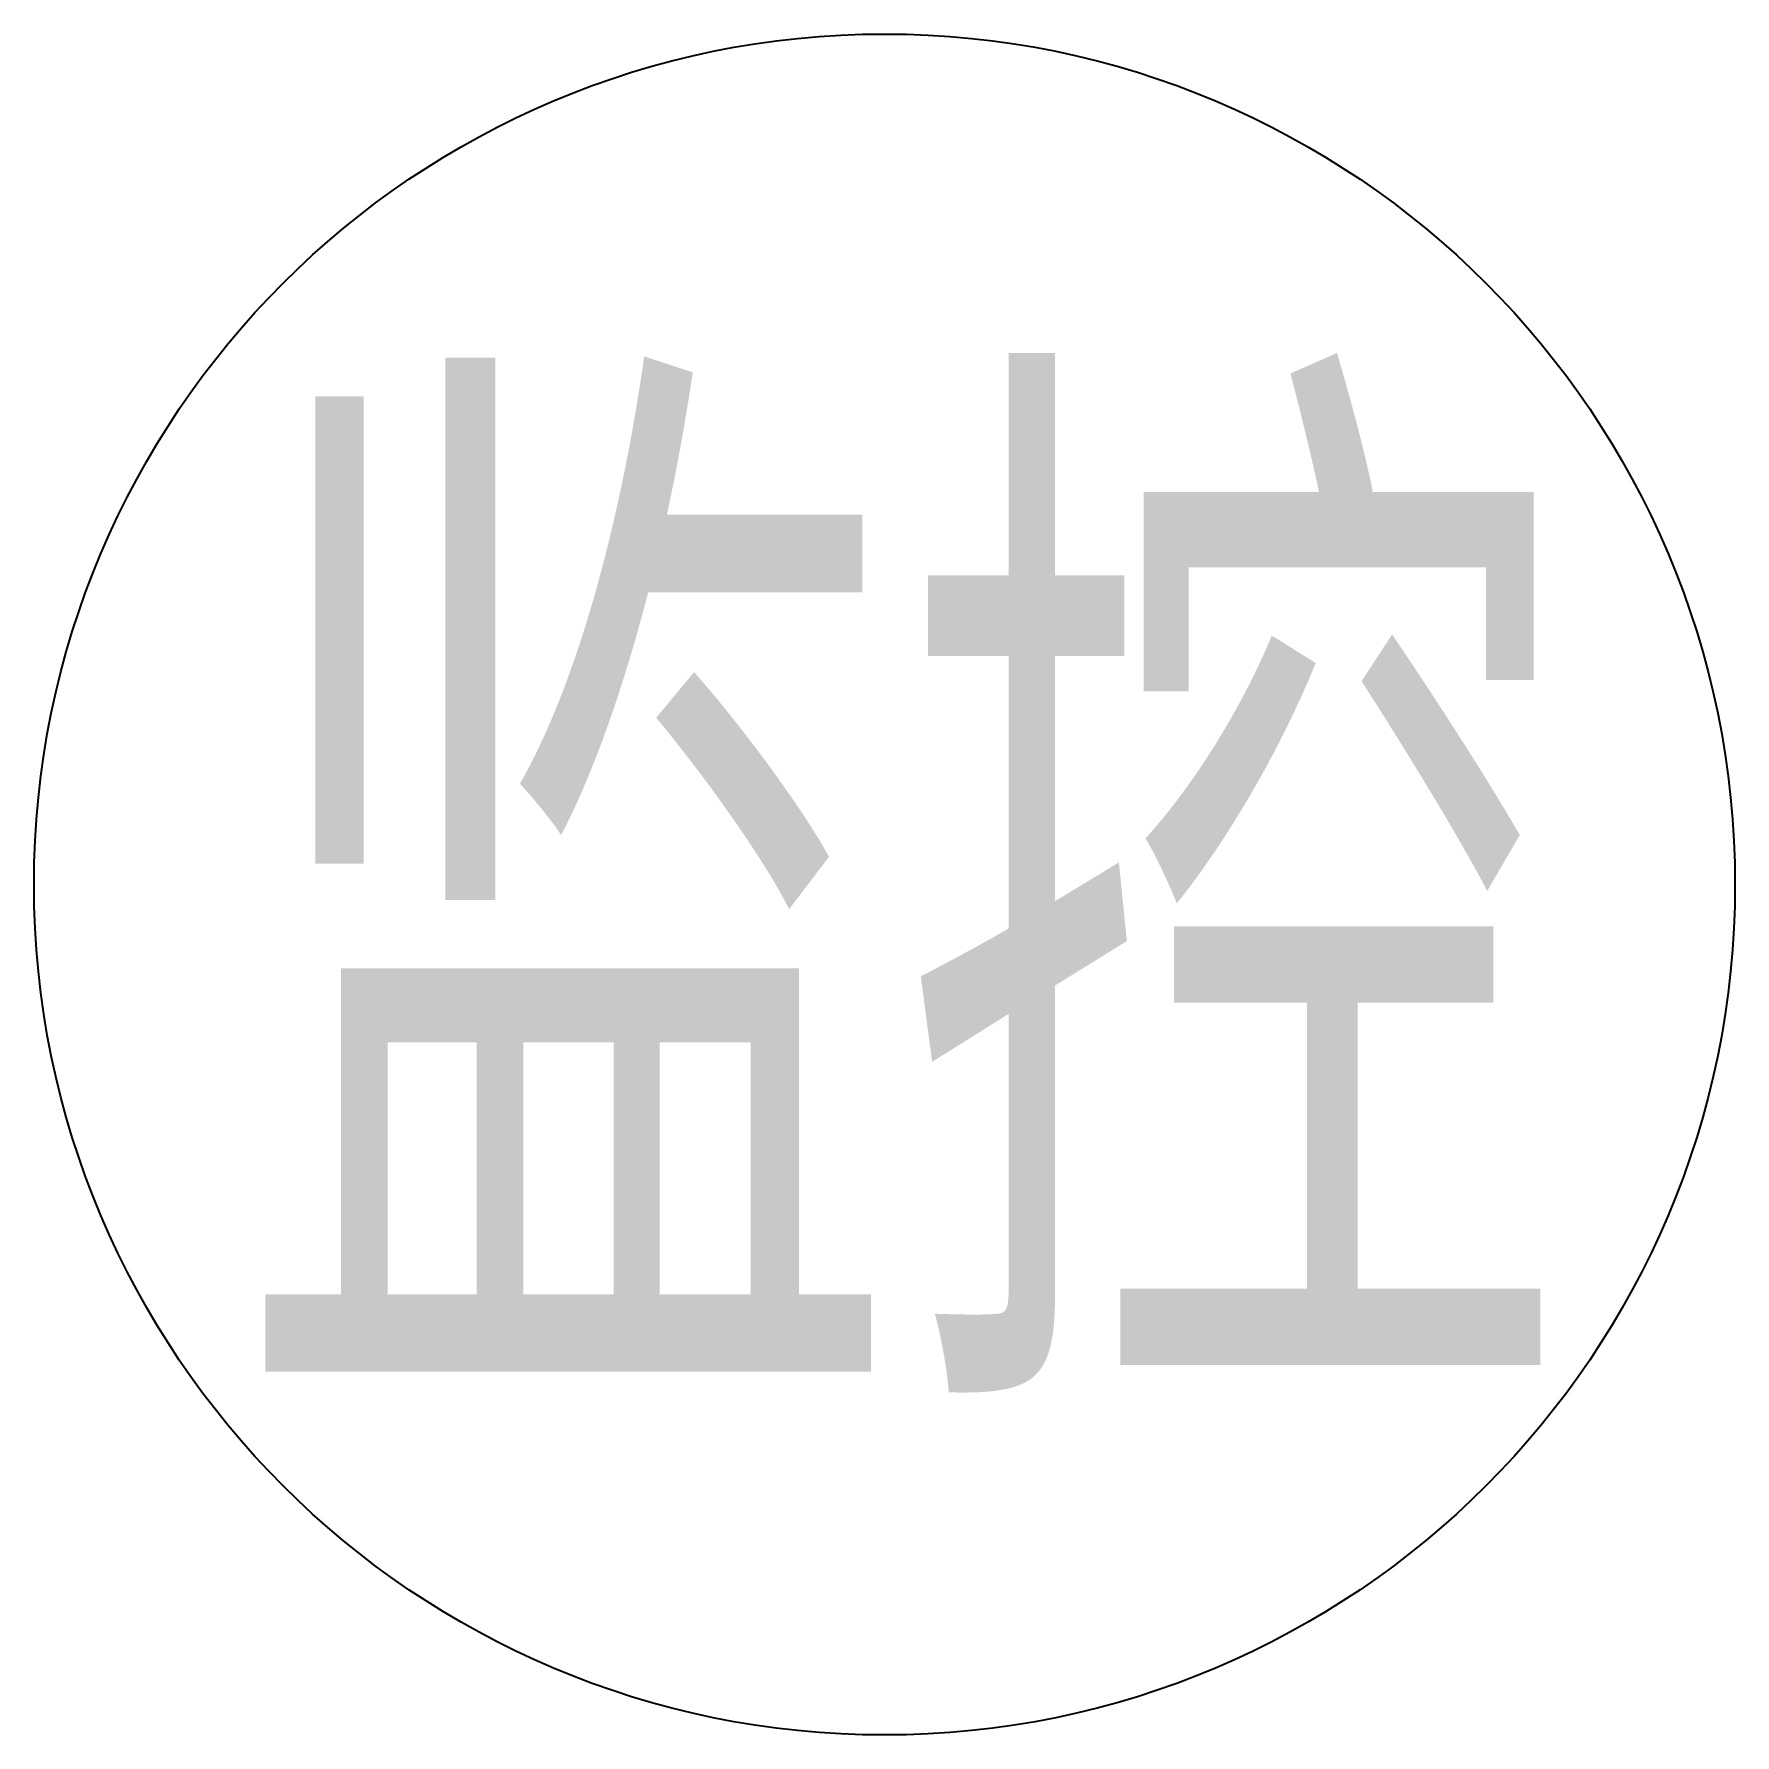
# Model space of a CAD drawing. Extents: x -180 to 180, y -180 to 180.
import ezdxf
from ezdxf.enums import TextEntityAlignment as Align

# ---------------------------------------------------------------- set-up
doc = ezdxf.new("R2010")
doc.units = 0
doc.header["$LTSCALE"] = 1000
doc.layers.add('EQUIP-安防', color=3, linetype='CONTINUOUS')
doc.styles.add('CHINA', font='txt', dxfattribs={"width": 0.7, "bigfont": 'HZTXT'})

# ---------------------------------------------------------------- blocks, each defined once
blk = doc.blocks.new('ZKTJ-EQUIP-监控')
at = {"layer": 'EQUIP-安防', "color": 3}
blk.add_circle((0, 0), 180, dxfattribs=at)
at = {"layer": 'EQUIP-安防', "color": 7, "style": 'CHINA', "width": 0.7}
blk.add_text('监控', height=200.999, dxfattribs=at).set_placement((3.18, 1.42), align=Align.MIDDLE)

msp = doc.modelspace()

# ---------------------------------------------------------------- block references
at = {"layer": 'EQUIP-安防', "color": 3}
msp.add_blockref('ZKTJ-EQUIP-监控', (0, 0), dxfattribs=at)

doc.saveas('drawing.dxf')
